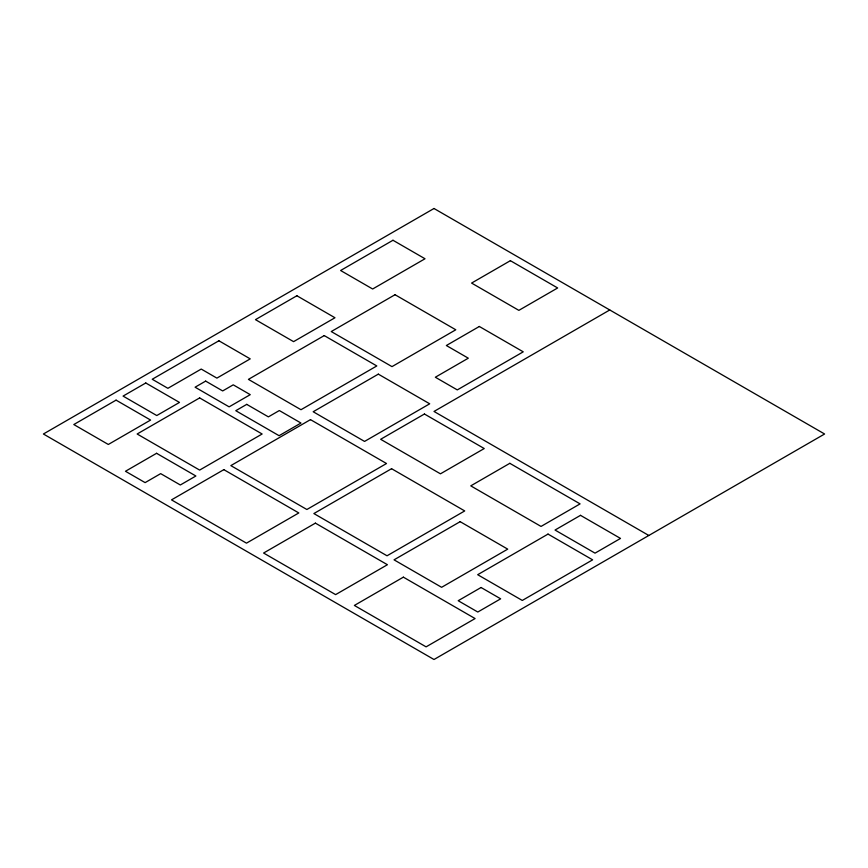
<?xml version="1.0" encoding="UTF-8"?>
<svg xmlns="http://www.w3.org/2000/svg" width="868" height="868" viewBox="0 0 868 868"><rect width="100%" height="100%" fill="white"/><g stroke="black" fill="none" stroke-linecap="round" stroke-linejoin="round"><path stroke-width="1.3" d="M609.77 309.974L434 411.454L648.83 535.48M434 208.494L43.4 434L434 659.506L824.6 434L434 208.494M116.073 400.137L73.802 424.539L108.316 444.47L150.587 420.058L116.073 400.137M145.781 382.983L123.072 396.09L156.772 415.544L179.481 402.426L145.781 382.983M218.888 340.777L152.226 379.262L167.893 388.311L201.224 369.063L216.892 378.112L250.223 358.875L218.888 340.777M296.878 295.749L255.474 319.652L293.579 341.645L334.972 317.753L296.878 295.749M392.976 240.262L340.614 270.501L372.654 289.001L425.016 258.762L392.976 240.262M205.662 381.106L195.094 387.204L229.13 406.853L250.255 394.658L233.242 384.839L222.675 390.936L205.662 381.106M199.64 397.913L137.144 434L199.64 470.087L262.136 434L199.64 397.913M324.241 335.591L248.422 379.37L300.99 409.718L376.81 365.949L324.241 335.591M395.038 294.719L331.25 331.554L391.989 366.621L455.787 329.786L395.038 294.719M156.576 453.302L125.469 471.27L145.119 482.619L160.678 473.635L180.327 484.984L195.886 476L156.576 453.302M246.729 404.369L235.781 410.694L279.073 435.693L300.979 423.041L279.333 410.542L268.386 416.868L246.729 404.369M510.384 260.682L471.595 283.076L518.858 310.364L557.657 287.97L510.384 260.682M378.318 374.141L313.174 411.747L364.56 441.421L429.703 403.804L378.318 374.141M223.835 469.653L171.506 499.87L246.469 543.151L298.809 512.945L223.835 469.653M310.484 419.635L230.845 465.617L306.871 509.505L386.51 463.523L310.484 419.635M479.331 326.476L446.347 345.518L468.308 358.191L435.335 377.233L457.295 389.906L523.241 351.833L479.331 326.476M424.43 414.014L380.651 439.295L440.456 473.819L484.236 448.539L424.43 414.014M391.566 468.698L313.869 513.552L387.03 555.791L464.716 510.937L391.566 468.698M315.399 523.133L263.59 553.035L335.623 594.623L387.421 564.721L315.399 523.133M509.82 463.317L470.771 485.863L541.035 526.431L580.084 503.885L509.82 463.317M460.149 521.668L394.039 559.838L441.617 587.31L507.726 549.14L460.149 521.668M403.37 577.155L354.372 605.441L426.09 646.855L475.089 618.558L403.37 577.155M548.023 534.091L477.682 574.703L522.286 600.45L592.627 559.838L548.023 534.091M580.508 515.342L555.032 530.044L595.036 553.144L620.511 538.431L580.508 515.342M481.067 587.506L458.195 600.71L477.791 612.027L500.662 598.822L481.067 587.506"/></g></svg>
